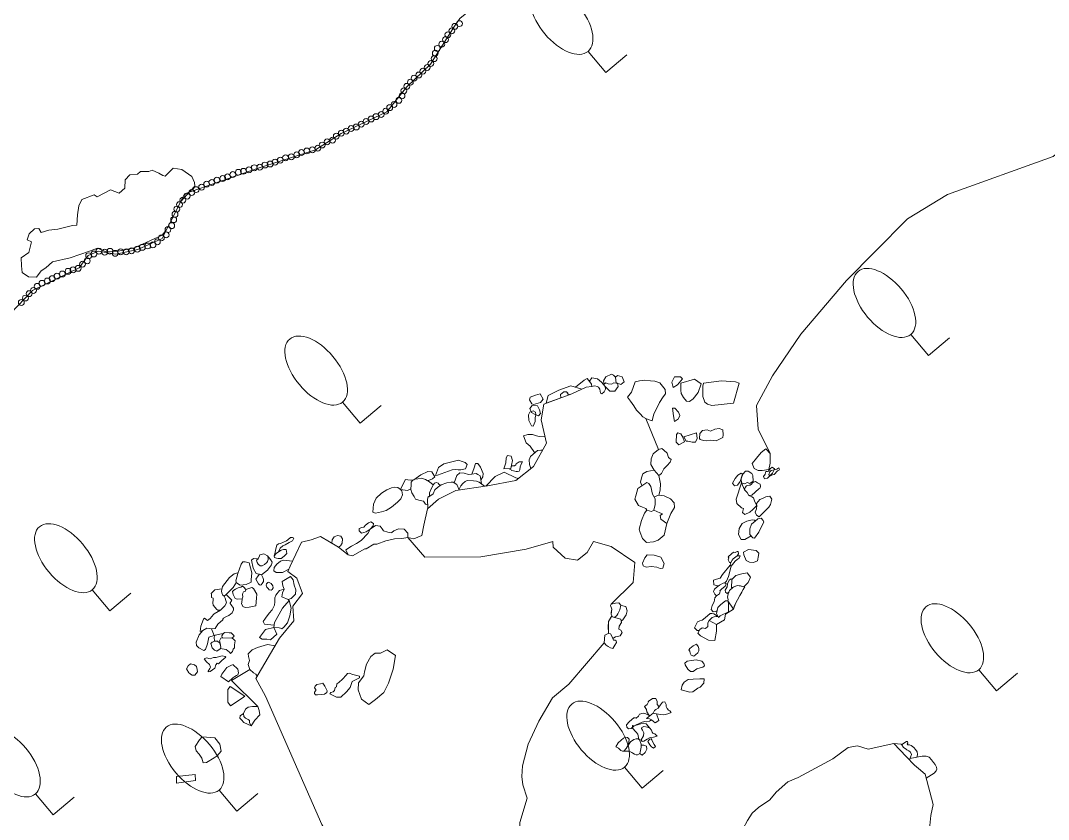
# Model space of a CAD drawing. Header units: metres. Extents: x -10443 to -4073, y -33280 to -26846.
# Drawn here: x -7873.36 to -7854.61, y -29607.9 to -29593.33 of the extents above; entities that cross this region are included whole.
import ezdxf

# ---------------------------------------------------------------- set-up
doc = ezdxf.new("R2010")
doc.units = ezdxf.units.M
doc.header["$MEASUREMENT"] = 0
doc.linetypes.add('CONTINUOUS_1', pattern=[0])
doc.linetypes.add('CONTINUOUS_2', pattern=[0])
for name, color, linetype, lineweight in [('木', 254, 'CONTINUOUS_2', 18), ('木材', 241, 'CONTINUOUS_2', 18), ('石', 241, 'CONTINUOUS_2', 18), ('護岸', 241, 'CONTINUOUS_2', 18)]:
    doc.layers.add(name, color=color, linetype=linetype, lineweight=lineweight)

msp = doc.modelspace()

# ---------------------------------------------------------------- linework, layer by layer
at = {"layer": '木', "color": 1, "linetype": 'CONTINUOUS_1', "lineweight": 18}
for p, q in [((-7862.683, -29594.276), (-7863.005, -29593.893)), ((-7862.3, -29593.954), (-7862.683, -29594.276)), ((-7856.795, -29599.44), (-7857.116, -29599.057)), ((-7856.412, -29599.119), (-7856.795, -29599.44)), ((-7867.162, -29600.674), (-7867.484, -29600.291)), ((-7866.779, -29600.353), (-7867.162, -29600.674)), ((-7871.728, -29604.097), (-7872.05, -29603.714)), ((-7871.345, -29603.775), (-7871.728, -29604.097)), ((-7855.555, -29605.557), (-7855.877, -29605.174)), ((-7855.172, -29605.235), (-7855.555, -29605.557)), ((-7862.019, -29607.333), (-7862.34, -29606.95)), ((-7861.636, -29607.011), (-7862.019, -29607.333)), ((-7869.415, -29607.751), (-7869.737, -29607.368)), ((-7869.032, -29607.43), (-7869.415, -29607.751)), ((-7872.767, -29607.82), (-7873.088, -29607.437)), ((-7872.383, -29607.499), (-7872.767, -29607.82))]:
    msp.add_line(p, q, dxfattribs=at)
for centre in [(-7863.487, -29593.318), (-7857.598, -29598.482), (-7867.966, -29599.716), (-7872.532, -29603.139), (-7856.359, -29604.599), (-7862.822, -29606.375), (-7870.219, -29606.794), (-7873.57, -29606.863)]:
    msp.add_ellipse(centre, major_axis=(-0.482, 0.575), ratio=0.533333, dxfattribs=at)
at = {"layer": '木材', "color": 4, "linetype": 'CONTINUOUS_2', "lineweight": 18}
for centre in [(-7865.352, -29593.387), (-7865.563, -29593.591), (-7865.491, -29593.519), (-7865.435, -29593.437), (-7865.675, -29593.763), (-7865.606, -29593.68), (-7865.793, -29593.927), (-7865.756, -29593.839), (-7865.874, -29594.115), (-7865.814, -29594.026), (-7866.094, -29594.325), (-7866.019, -29594.255), (-7865.94, -29594.188), (-7866.313, -29594.531), (-7866.247, -29594.456), (-7866.18, -29594.383), (-7866.399, -29594.704), (-7866.366, -29594.612), (-7866.625, -29594.92), (-7866.545, -29594.861), (-7866.457, -29594.787), (-7866.874, -29595.085), (-7866.78, -29595.046), (-7866.697, -29594.985), (-7867.233, -29595.273), (-7867.144, -29595.222), (-7867.056, -29595.171), (-7866.961, -29595.127), (-7867.599, -29595.439), (-7867.508, -29595.385), (-7867.418, -29595.348), (-7867.328, -29595.3), (-7867.936, -29595.659), (-7867.857, -29595.602), (-7867.766, -29595.543), (-7867.667, -29595.514), (-7868.525, -29595.834), (-7868.419, -29595.816), (-7868.321, -29595.779), (-7868.235, -29595.739), (-7868.137, -29595.71), (-7868.035, -29595.69), (-7869.095, -29596.016), (-7868.995, -29596.007), (-7868.9, -29595.967), (-7868.804, -29595.948), (-7868.716, -29595.913), (-7868.621, -29595.879), (-7869.671, -29596.213), (-7869.584, -29596.183), (-7869.486, -29596.14), (-7869.385, -29596.099), (-7869.293, -29596.081), (-7869.192, -29596.053), (-7870.155, -29596.415), (-7870.056, -29596.37), (-7869.965, -29596.316), (-7869.868, -29596.284), (-7869.776, -29596.244), (-7870.398, -29596.606), (-7870.318, -29596.533), (-7870.235, -29596.467), (-7870.508, -29596.77), (-7870.461, -29596.689), (-7870.566, -29596.964), (-7870.542, -29596.866), (-7870.67, -29597.145), (-7870.602, -29597.073), (-7870.79, -29597.296), (-7870.703, -29597.241), (-7871.929, -29597.537), (-7871.728, -29597.54), (-7871.334, -29597.532), (-7871.229, -29597.503), (-7871.137, -29597.468), (-7871.04, -29597.443), (-7870.943, -29597.422), (-7870.863, -29597.367), (-7872.142, -29597.715), (-7872.117, -29597.621), (-7872.024, -29597.59), (-7871.825, -29597.555), (-7871.633, -29597.578), (-7871.534, -29597.549), (-7871.433, -29597.551), (-7872.493, -29597.906), (-7872.402, -29597.879), (-7872.307, -29597.851), (-7872.228, -29597.775), (-7872.87, -29598.082), (-7872.783, -29598.04), (-7872.695, -29597.995), (-7872.596, -29597.954), (-7873.125, -29598.254), (-7873.055, -29598.179), (-7872.969, -29598.124), (-7873.345, -29598.473), (-7873.271, -29598.393), (-7873.204, -29598.313)]:
    msp.add_circle(centre, 0.0535, dxfattribs=at)
at = {"layer": '石', "color": 4, "linetype": 'CONTINUOUS_2', "lineweight": 18}
for p, q in [((-7863.042, -29600.018), (-7863.304, -29600.139)), ((-7862.939, -29600.007), (-7863.042, -29600.018)), ((-7863.304, -29600.139), (-7863.811, -29600.328)), ((-7863.811, -29600.328), (-7863.862, -29600.613)), ((-7863.862, -29600.613), (-7863.761, -29601.039)), ((-7863.761, -29601.039), (-7864.001, -29601.463)), ((-7864.001, -29601.463), (-7864.322, -29601.72)), ((-7864.322, -29601.72), (-7864.842, -29601.818)), ((-7865.416, -29601.902), (-7865.731, -29602.061)), ((-7864.842, -29601.818), (-7865.416, -29601.902)), ((-7865.731, -29602.061), (-7865.936, -29602.24)), ((-7865.936, -29602.24), (-7866.001, -29602.533)), ((-7866.001, -29602.533), (-7866.04, -29602.723)), ((-7866.04, -29602.723), (-7866.187, -29602.783)), ((-7866.187, -29602.783), (-7866.294, -29602.759)), ((-7860.703, -29603.937), (-7860.695, -29603.859)), ((-7860.695, -29603.859), (-7860.661, -29603.825)), ((-7860.661, -29603.825), (-7860.607, -29603.787)), ((-7860.758, -29604.077), (-7860.739, -29604.003)), ((-7860.739, -29604.003), (-7860.703, -29603.937)), ((-7860.722, -29604.115), (-7860.758, -29604.077)), ((-7860.688, -29604.113), (-7860.722, -29604.115)), ((-7860.65, -29604.1), (-7860.688, -29604.113))]:
    msp.add_line(p, q, dxfattribs=at)
at = {"layer": '石', "color": 4, "linetype": 'CONTINUOUS_2', "lineweight": 18, "flags": 128}
for points in [[(-7848.788, -29593.792), (-7850.308, -29593.917), (-7851.904, -29594.195), (-7852.999, -29594.589), (-7853.625, -29595.06), (-7854.517, -29595.809), (-7856.449, -29596.502), (-7857.176, -29596.951), (-7857.769, -29597.542), (-7858.291, -29598.074), (-7859.122, -29599.054), (-7859.642, -29599.813), (-7859.93, -29600.351), (-7859.902, -29600.785), (-7859.682, -29601.226)], [(-7863.237, -29600.017), (-7863.074, -29599.889), (-7863.022, -29599.861), (-7862.971, -29599.919), (-7862.941, -29599.967), (-7862.939, -29600.007)], [(-7862.978, -29599.912), (-7862.938, -29599.847), (-7862.834, -29599.867), (-7862.761, -29599.928), (-7862.691, -29600.006), (-7862.686, -29600.058), (-7862.711, -29600.106), (-7862.757, -29600.142), (-7862.777, -29600.127), (-7862.788, -29600.053), (-7862.814, -29600.019), (-7862.84, -29600.008), (-7862.88, -29599.996), (-7862.943, -29600.008)], [(-7862.71, -29599.961), (-7862.723, -29599.904), (-7862.684, -29599.83), (-7862.575, -29599.784), (-7862.54, -29599.799), (-7862.502, -29599.834)], [(-7862.284, -29600.204), (-7862.232, -29600.274), (-7862.172, -29600.357), (-7862.119, -29600.441), (-7862.056, -29600.505), (-7862.008, -29600.56), (-7861.949, -29600.589), (-7861.907, -29600.606), (-7861.836, -29600.633), (-7861.806, -29600.507), (-7861.752, -29600.4), (-7861.703, -29600.298), (-7861.633, -29600.196), (-7861.592, -29600.139), (-7861.597, -29600.061), (-7861.696, -29599.942), (-7861.788, -29599.912), (-7861.866, -29599.904), (-7861.971, -29599.888), (-7862.066, -29599.902), (-7862.143, -29599.923), (-7862.215, -29600.107), (-7862.284, -29600.204)], [(-7863.396, -29600.104), (-7863.378, -29600.126), (-7863.361, -29600.16)], [(-7862.723, -29599.972), (-7862.684, -29599.939), (-7862.636, -29599.957), (-7862.577, -29599.966), (-7862.533, -29599.938), (-7862.468, -29599.947), (-7862.459, -29600.006), (-7862.516, -29600.092), (-7862.611, -29600.091), (-7862.691, -29600.006)], [(-7861.949, -29600.589), (-7861.721, -29601.158)], [(-7863.983, -29601.211), (-7864.064, -29601.095), (-7864.136, -29601.034), (-7864.185, -29600.908), (-7864.105, -29600.882), (-7864.022, -29600.884), (-7863.944, -29600.908), (-7863.896, -29600.916), (-7863.788, -29600.926)], [(-7864.048, -29601.501), (-7864.074, -29601.427), (-7864.081, -29601.345), (-7864.053, -29601.286), (-7863.964, -29601.202), (-7863.925, -29601.176), (-7863.869, -29601.165), (-7863.834, -29601.168)], [(-7861.8, -29601.532), (-7861.861, -29601.428), (-7861.854, -29601.325), (-7861.815, -29601.237), (-7861.721, -29601.158), (-7861.66, -29601.139), (-7861.621, -29601.165), (-7861.562, -29601.221), (-7861.535, -29601.303), (-7861.487, -29601.337), (-7861.506, -29601.384), (-7861.565, -29601.448), (-7861.621, -29601.509), (-7861.664, -29601.594), (-7861.717, -29601.629)], [(-7865.791, -29601.632), (-7865.732, -29601.485), (-7865.634, -29601.418), (-7865.371, -29601.353), (-7865.305, -29601.372), (-7865.249, -29601.394), (-7865.212, -29601.427), (-7865.241, -29601.506), (-7865.326, -29601.527), (-7865.375, -29601.525), (-7865.422, -29601.523), (-7865.483, -29601.528), (-7865.753, -29601.622), (-7865.791, -29601.632)], [(-7865.126, -29601.606), (-7865.085, -29601.489), (-7865.057, -29601.413), (-7865.016, -29601.414), (-7864.967, -29601.475), (-7864.917, -29601.592), (-7864.923, -29601.653), (-7864.958, -29601.703)], [(-7864.409, -29601.463), (-7864.392, -29601.452), (-7864.364, -29601.454), (-7864.349, -29601.456), (-7864.326, -29601.436), (-7864.318, -29601.417), (-7864.264, -29601.38), (-7864.204, -29601.383), (-7864.224, -29601.422), (-7864.246, -29601.473), (-7864.251, -29601.526), (-7864.265, -29601.549), (-7864.291, -29601.556), (-7864.318, -29601.555), (-7864.344, -29601.55), (-7864.367, -29601.546), (-7864.402, -29601.538), (-7864.411, -29601.526), (-7864.444, -29601.506)], [(-7866.429, -29601.885), (-7866.389, -29601.805), (-7866.334, -29601.703), (-7866.252, -29601.714), (-7866.184, -29601.708), (-7866.059, -29601.617), (-7865.927, -29601.56), (-7865.857, -29601.563), (-7865.799, -29601.652), (-7865.846, -29601.691), (-7865.915, -29601.72), (-7865.926, -29601.733)], [(-7865.447, -29601.762), (-7865.4, -29601.629), (-7865.346, -29601.58), (-7865.267, -29601.59), (-7865.184, -29601.614), (-7865.126, -29601.606), (-7865.044, -29601.596), (-7865.018, -29601.609), (-7864.974, -29601.636), (-7864.948, -29601.776)], [(-7864.873, -29601.822), (-7864.703, -29601.65), (-7864.535, -29601.569), (-7864.321, -29601.674), (-7864.277, -29601.685)], [(-7861.802, -29602.018), (-7861.713, -29601.99), (-7861.69, -29601.899), (-7861.684, -29601.78), (-7861.717, -29601.629), (-7861.8, -29601.532), (-7861.934, -29601.558), (-7862.003, -29601.597), (-7862.029, -29601.672), (-7862.049, -29601.754), (-7862.025, -29601.815)], [(-7865.933, -29602.167), (-7865.974, -29602.151), (-7866.01, -29602.097), (-7866.093, -29602.082), (-7866.156, -29602.062), (-7866.178, -29602.012), (-7866.219, -29601.945), (-7866.237, -29601.887), (-7866.231, -29601.795), (-7866.233, -29601.75), (-7866.207, -29601.721), (-7866.159, -29601.699), (-7866.113, -29601.692), (-7866.044, -29601.679), (-7865.97, -29601.704), (-7865.896, -29601.746), (-7865.831, -29601.802)], [(-7865.931, -29602.22), (-7865.935, -29602.066), (-7865.922, -29602.012), (-7865.913, -29602.021), (-7865.833, -29601.963), (-7865.799, -29601.889), (-7865.753, -29601.847), (-7865.685, -29601.8), (-7865.585, -29601.762), (-7865.504, -29601.75), (-7865.467, -29601.749), (-7865.402, -29601.792), (-7865.359, -29601.894)], [(-7865.9, -29602.011), (-7865.897, -29601.947), (-7865.867, -29601.873), (-7865.826, -29601.795), (-7865.805, -29601.768), (-7865.773, -29601.758), (-7865.743, -29601.771), (-7865.726, -29601.788), (-7865.705, -29601.814)], [(-7865.363, -29601.894), (-7865.328, -29601.817), (-7865.288, -29601.777), (-7865.249, -29601.741), (-7865.213, -29601.721), (-7865.094, -29601.726), (-7865.039, -29601.733), (-7864.993, -29601.75), (-7864.897, -29601.826)], [(-7862.011, -29602.21), (-7861.951, -29602.235), (-7861.93, -29602.26), (-7861.845, -29602.285), (-7861.807, -29602.263), (-7861.78, -29602.158), (-7861.78, -29602.057), (-7861.831, -29601.968), (-7861.861, -29601.832), (-7861.897, -29601.775), (-7861.936, -29601.755), (-7862.099, -29601.865), (-7862.134, -29601.999), (-7862.154, -29602.06), (-7862.083, -29602.176), (-7862.011, -29602.21)], [(-7866.932, -29602.301), (-7866.919, -29602.15), (-7866.869, -29602.041), (-7866.772, -29601.952), (-7866.674, -29601.894), (-7866.594, -29601.858), (-7866.539, -29601.84), (-7866.475, -29601.85), (-7866.429, -29601.885), (-7866.4, -29601.911), (-7866.388, -29601.983), (-7866.422, -29602.058), (-7866.484, -29602.115), (-7866.593, -29602.205), (-7866.687, -29602.267), (-7866.775, -29602.29), (-7866.826, -29602.303), (-7866.884, -29602.32), (-7866.932, -29602.301)], [(-7866.429, -29601.885), (-7866.302, -29601.901), (-7866.25, -29601.877), (-7866.232, -29601.871)], [(-7861.713, -29601.99), (-7861.618, -29601.999), (-7861.499, -29602.055), (-7861.435, -29602.129), (-7861.431, -29602.215), (-7861.497, -29602.322), (-7861.571, -29602.508), (-7861.679, -29602.424), (-7861.692, -29602.357), (-7861.647, -29602.327), (-7861.693, -29602.312), (-7861.752, -29602.285), (-7861.807, -29602.263)], [(-7861.571, -29602.508), (-7861.618, -29602.719), (-7861.724, -29602.811), (-7861.813, -29602.84), (-7861.937, -29602.85), (-7862.015, -29602.781), (-7862.055, -29602.669), (-7862.07, -29602.606), (-7862.028, -29602.448), (-7861.975, -29602.316), (-7861.93, -29602.26)], [(-7860.032, -29602.728), (-7860.143, -29602.796), (-7860.212, -29602.798), (-7860.262, -29602.706), (-7860.248, -29602.599), (-7860.194, -29602.505), (-7860.107, -29602.461), (-7860.013, -29602.438), (-7859.968, -29602.447), (-7859.959, -29602.464)], [(-7859.798, -29602.478), (-7859.888, -29602.662), (-7859.97, -29602.776), (-7860, -29602.768), (-7860.053, -29602.708), (-7860.055, -29602.604), (-7860.023, -29602.518), (-7859.959, -29602.464), (-7859.905, -29602.422), (-7859.849, -29602.411), (-7859.811, -29602.45), (-7859.797, -29602.479)], [(-7868.055, -29602.804), (-7867.886, -29602.744), (-7867.561, -29602.939), (-7867.385, -29603.075)], [(-7869.066, -29605.333), (-7868.638, -29604.599), (-7868.374, -29604.279), (-7868.39, -29604.014), (-7868.214, -29603.783), (-7868.316, -29603.502), (-7868.483, -29603.384), (-7868.443, -29603.284), (-7868.236, -29602.847), (-7868.055, -29602.804)], [(-7868.724, -29603.083), (-7868.696, -29602.943), (-7868.682, -29602.898), (-7868.651, -29602.877), (-7868.615, -29602.869), (-7868.505, -29602.82), (-7868.482, -29602.802), (-7868.434, -29602.759), (-7868.398, -29602.758), (-7868.376, -29602.774), (-7868.396, -29602.823), (-7868.459, -29602.855), (-7868.529, -29602.893), (-7868.576, -29602.916), (-7868.622, -29602.954), (-7868.636, -29602.978), (-7868.652, -29603.021)], [(-7866.294, -29602.759), (-7865.985, -29603.117), (-7864.963, -29603.113), (-7864.136, -29602.973), (-7863.645, -29602.833), (-7863.639, -29602.937), (-7863.425, -29603.139), (-7863.195, -29603.174), (-7863.02, -29603.036), (-7862.909, -29602.833), (-7862.586, -29602.926), (-7862.152, -29603.215), (-7862.18, -29603.583)], [(-7868.92, -29603.056), (-7868.991, -29603.079), (-7868.998, -29603.096), (-7869.023, -29603.151), (-7869.052, -29603.177), (-7869.042, -29603.22), (-7869.022, -29603.25), (-7868.987, -29603.275), (-7868.952, -29603.28), (-7868.911, -29603.256), (-7868.865, -29603.215), (-7868.854, -29603.199), (-7868.842, -29603.163), (-7868.84, -29603.132), (-7868.855, -29603.097), (-7868.92, -29603.056)], [(-7868.964, -29603.439), (-7868.852, -29603.356), (-7868.782, -29603.259), (-7868.768, -29603.208), (-7868.799, -29603.164), (-7868.855, -29603.097)], [(-7868.734, -29603.097), (-7868.691, -29603.044), (-7868.605, -29602.993), (-7868.561, -29602.982), (-7868.516, -29602.977), (-7868.499, -29603.05), (-7868.551, -29603.104), (-7868.603, -29603.146), (-7868.631, -29603.147), (-7868.662, -29603.145), (-7868.687, -29603.135), (-7868.725, -29603.126), (-7868.734, -29603.097)], [(-7860.45, -29603.166), (-7860.437, -29603.13), (-7860.45, -29603.111), (-7860.387, -29603.056), (-7860.354, -29603.031), (-7860.32, -29603.033), (-7860.283, -29603.018), (-7860.268, -29603.017), (-7860.261, -29603.057), (-7860.284, -29603.098), (-7860.358, -29603.153), (-7860.378, -29603.177), (-7860.399, -29603.218), (-7860.422, -29603.214), (-7860.45, -29603.166)], [(-7860.284, -29603.098), (-7860.233, -29603.097), (-7860.246, -29603.135), (-7860.282, -29603.161), (-7860.32, -29603.192), (-7860.367, -29603.254), (-7860.392, -29603.284), (-7860.41, -29603.267), (-7860.399, -29603.218)], [(-7869.244, -29603.617), (-7869.354, -29603.63), (-7869.417, -29603.586), (-7869.433, -29603.552), (-7869.398, -29603.415), (-7869.337, -29603.245), (-7869.305, -29603.205), (-7869.26, -29603.203), (-7869.188, -29603.223), (-7869.138, -29603.406), (-7869.149, -29603.531), (-7869.154, -29603.573), (-7869.244, -29603.617)], [(-7868.964, -29603.439), (-7869.058, -29603.416), (-7869.114, -29603.32), (-7869.147, -29603.176), (-7869.111, -29603.142), (-7869.023, -29603.151)], [(-7868.464, -29603.338), (-7868.583, -29603.4), (-7868.696, -29603.402), (-7868.736, -29603.37), (-7868.73, -29603.309), (-7868.681, -29603.249), (-7868.618, -29603.191), (-7868.556, -29603.176), (-7868.398, -29603.191)], [(-7860.638, -29603.642), (-7860.712, -29603.624), (-7860.714, -29603.541), (-7860.659, -29603.52), (-7860.598, -29603.501), (-7860.555, -29603.437), (-7860.41, -29603.267), (-7860.392, -29603.284), (-7860.441, -29603.474), (-7860.481, -29603.555), (-7860.51, -29603.587)], [(-7869.42, -29603.578), (-7869.478, -29603.676), (-7869.607, -29603.801), (-7869.646, -29603.829), (-7869.666, -29603.812), (-7869.685, -29603.771), (-7869.692, -29603.738), (-7869.678, -29603.653), (-7869.55, -29603.49), (-7869.463, -29603.425), (-7869.394, -29603.404)], [(-7869.016, -29603.604), (-7869.066, -29603.52), (-7869.056, -29603.501), (-7869.034, -29603.48), (-7869.006, -29603.438), (-7868.999, -29603.43), (-7868.964, -29603.439), (-7868.939, -29603.492), (-7868.925, -29603.528), (-7868.928, -29603.563), (-7868.949, -29603.601), (-7868.968, -29603.622), (-7868.983, -29603.632), (-7868.997, -29603.624), (-7869.016, -29603.604)], [(-7868.434, -29603.472), (-7868.584, -29603.561), (-7868.574, -29603.645), (-7868.552, -29603.706), (-7868.579, -29603.769), (-7868.591, -29603.841), (-7868.476, -29603.889), (-7868.42, -29603.875), (-7868.346, -29603.797), (-7868.335, -29603.717), (-7868.367, -29603.629), (-7868.385, -29603.534), (-7868.408, -29603.505), (-7868.434, -29603.472)], [(-7869.314, -29603.879), (-7869.407, -29603.883), (-7869.446, -29603.872), (-7869.48, -29603.799), (-7869.491, -29603.746), (-7869.47, -29603.719), (-7869.435, -29603.704), (-7869.387, -29603.681), (-7869.34, -29603.665), (-7869.313, -29603.648), (-7869.285, -29603.667), (-7869.252, -29603.709), (-7869.257, -29603.738), (-7869.29, -29603.755), (-7869.306, -29603.775), (-7869.308, -29603.802), (-7869.303, -29603.844), (-7869.314, -29603.879)], [(-7869.252, -29603.709), (-7869.14, -29603.672), (-7869.108, -29603.694), (-7869.049, -29603.797), (-7869.054, -29603.87), (-7869.064, -29604.006)], [(-7868.785, -29603.721), (-7868.822, -29603.717), (-7868.843, -29603.69), (-7868.868, -29603.669), (-7868.878, -29603.629), (-7868.871, -29603.605), (-7868.848, -29603.58), (-7868.836, -29603.573), (-7868.784, -29603.6), (-7868.754, -29603.641), (-7868.752, -29603.682), (-7868.767, -29603.711), (-7868.785, -29603.721)], [(-7862.18, -29603.583), (-7862.582, -29603.977), (-7862.597, -29604.004), (-7862.574, -29604.066), (-7862.581, -29604.167), (-7862.557, -29604.206), (-7862.58, -29604.201), (-7862.63, -29604.295), (-7862.632, -29604.499), (-7862.641, -29604.512), (-7862.701, -29604.54), (-7862.712, -29604.684), (-7863.356, -29605.435), (-7863.652, -29605.684), (-7863.904, -29606.113), (-7864.096, -29606.533), (-7864.204, -29606.924), (-7864.214, -29607.123), (-7864.198, -29607.273), (-7864.116, -29607.517), (-7864.25, -29607.957), (-7864.238, -29608.41), (-7864.677, -29609.105), (-7864.742, -29609.255), (-7864.864, -29609.548), (-7864.884, -29609.783), (-7864.855, -29610.045), (-7864.814, -29610.256), (-7864.761, -29610.401), (-7864.703, -29610.502), (-7864.662, -29610.55)], [(-7860.661, -29603.825), (-7860.694, -29603.797), (-7860.716, -29603.746), (-7860.698, -29603.702), (-7860.65, -29603.66), (-7860.607, -29603.629), (-7860.543, -29603.597), (-7860.51, -29603.587), (-7860.487, -29603.609), (-7860.503, -29603.651), (-7860.568, -29603.704), (-7860.599, -29603.733), (-7860.598, -29603.749), (-7860.607, -29603.787), (-7860.661, -29603.825)], [(-7860.433, -29603.754), (-7860.47, -29603.782), (-7860.497, -29603.757), (-7860.502, -29603.723), (-7860.469, -29603.66), (-7860.463, -29603.609), (-7860.433, -29603.542), (-7860.396, -29603.517), (-7860.385, -29603.52)], [(-7870.083, -29604.474), (-7870.036, -29604.457), (-7869.959, -29604.416), (-7869.869, -29604.428), (-7869.809, -29604.422), (-7869.763, -29604.344), (-7869.668, -29604.264), (-7869.669, -29604.253), (-7869.658, -29604.233), (-7869.603, -29604.203), (-7869.56, -29604.185), (-7869.499, -29604.135), (-7869.476, -29604.08), (-7869.472, -29604.047), (-7869.514, -29603.991), (-7869.533, -29603.967), (-7869.535, -29603.952), (-7869.532, -29603.945), (-7869.521, -29603.934), (-7869.51, -29603.918), (-7869.507, -29603.907), (-7869.515, -29603.894), (-7869.532, -29603.877), (-7869.607, -29603.801)], [(-7869.686, -29603.699), (-7869.814, -29603.718), (-7869.88, -29603.782), (-7869.876, -29603.803), (-7869.877, -29603.858), (-7869.846, -29603.866), (-7869.845, -29603.899), (-7869.853, -29603.954), (-7869.846, -29603.995), (-7869.779, -29604.075), (-7869.759, -29604.089), (-7869.711, -29604.084), (-7869.631, -29604.006), (-7869.603, -29603.952), (-7869.614, -29603.91), (-7869.624, -29603.869), (-7869.646, -29603.829)], [(-7868.461, -29603.912), (-7868.476, -29603.889), (-7868.591, -29603.841), (-7868.579, -29603.769), (-7868.552, -29603.706), (-7868.632, -29603.729), (-7868.702, -29603.815), (-7868.72, -29603.864), (-7868.72, -29603.933), (-7868.726, -29603.994), (-7868.771, -29604.079), (-7868.825, -29604.144), (-7868.891, -29604.231), (-7868.93, -29604.296), (-7868.908, -29604.34), (-7868.733, -29604.359)], [(-7860.66, -29604.348), (-7860.66, -29604.472), (-7860.691, -29604.638), (-7860.807, -29604.631), (-7860.951, -29604.554), (-7861, -29604.506), (-7860.963, -29604.439), (-7860.925, -29604.407), (-7860.863, -29604.423), (-7860.822, -29604.385), (-7860.818, -29604.316), (-7860.793, -29604.272), (-7860.66, -29604.348), (-7860.515, -29604.263), (-7860.496, -29604.159), (-7860.353, -29604.069), (-7860.34, -29604.022), (-7860.317, -29603.964), (-7860.28, -29603.895), (-7860.234, -29603.821), (-7860.199, -29603.759), (-7860.175, -29603.708), (-7860.162, -29603.692)], [(-7869.064, -29604.006), (-7869.189, -29604.031), (-7869.261, -29604.039), (-7869.301, -29604.019), (-7869.329, -29603.966), (-7869.325, -29603.947), (-7869.314, -29603.879)], [(-7868.738, -29604.402), (-7868.728, -29604.314), (-7868.581, -29604.05), (-7868.461, -29603.912), (-7868.421, -29604.051), (-7868.446, -29604.191), (-7868.487, -29604.319), (-7868.554, -29604.397), (-7868.593, -29604.427), (-7868.615, -29604.413), (-7868.643, -29604.409), (-7868.738, -29604.402)], [(-7862.404, -29604.002), (-7862.318, -29604.018), (-7862.29, -29604.098), (-7862.31, -29604.174), (-7862.371, -29604.263), (-7862.4, -29604.289)], [(-7870.083, -29604.474), (-7870.069, -29604.376), (-7870.021, -29604.25), (-7870.002, -29604.231), (-7869.946, -29604.278), (-7869.901, -29604.237), (-7869.839, -29604.164), (-7869.829, -29604.151), (-7869.711, -29604.084)], [(-7862.632, -29604.499), (-7862.636, -29604.393), (-7862.63, -29604.295), (-7862.603, -29604.236), (-7862.58, -29604.201), (-7862.557, -29604.206), (-7862.525, -29604.218), (-7862.41, -29604.248), (-7862.394, -29604.312), (-7862.435, -29604.379), (-7862.441, -29604.431), (-7862.405, -29604.453), (-7862.382, -29604.495), (-7862.421, -29604.552), (-7862.468, -29604.568), (-7862.504, -29604.574), (-7862.552, -29604.605)], [(-7860.972, -29604.455), (-7861.017, -29604.456), (-7861.061, -29604.407), (-7861.008, -29604.302), (-7860.965, -29604.282), (-7860.923, -29604.27), (-7860.868, -29604.224), (-7860.777, -29604.149), (-7860.748, -29604.15), (-7860.712, -29604.154), (-7860.681, -29604.174), (-7860.64, -29604.205)], [(-7860.793, -29604.272), (-7860.741, -29604.222), (-7860.703, -29604.21), (-7860.666, -29604.204), (-7860.636, -29604.205)], [(-7868.867, -29604.615), (-7868.954, -29604.616), (-7868.998, -29604.586), (-7868.891, -29604.442), (-7868.738, -29604.402), (-7868.683, -29604.523), (-7868.799, -29604.626), (-7868.867, -29604.615)], [(-7869.822, -29604.653), (-7869.829, -29604.582), (-7869.809, -29604.543), (-7869.662, -29604.515)], [(-7869.479, -29604.8), (-7869.494, -29604.84), (-7869.531, -29604.878), (-7869.546, -29604.85), (-7869.606, -29604.804), (-7869.717, -29604.786), (-7869.707, -29604.762), (-7869.72, -29604.687), (-7869.732, -29604.645), (-7869.707, -29604.596), (-7869.666, -29604.589), (-7869.5, -29604.597), (-7869.472, -29604.616), (-7869.446, -29604.648), (-7869.457, -29604.719), (-7869.454, -29604.746), (-7869.454, -29604.775), (-7869.479, -29604.8)], [(-7869.681, -29604.592), (-7869.688, -29604.554), (-7869.671, -29604.523), (-7869.638, -29604.495), (-7869.553, -29604.498), (-7869.518, -29604.501), (-7869.46, -29604.554), (-7869.472, -29604.575), (-7869.502, -29604.595)], [(-7869.179, -29605.17), (-7869.205, -29605.08), (-7869.185, -29605.006), (-7869.199, -29604.929), (-7869.204, -29604.881), (-7869.134, -29604.811), (-7869.034, -29604.766), (-7868.853, -29604.71), (-7868.715, -29604.739)], [(-7867.193, -29605.414), (-7867.201, -29605.537), (-7867.138, -29605.713), (-7867.005, -29605.808), (-7866.882, -29605.715), (-7866.729, -29605.587), (-7866.646, -29605.421), (-7866.56, -29605.164), (-7866.521, -29604.913), (-7866.67, -29604.811), (-7866.791, -29604.87), (-7866.891, -29604.869), (-7866.966, -29604.932), (-7867.05, -29605.072), (-7867.083, -29605.21), (-7867.098, -29605.287), (-7867.193, -29605.414)], [(-7869.498, -29605.081), (-7869.596, -29605.134), (-7869.634, -29605.18), (-7869.688, -29605.256), (-7869.706, -29605.297), (-7869.563, -29605.391), (-7869.485, -29605.322), (-7869.452, -29605.294), (-7869.417, -29605.279), (-7869.396, -29605.265), (-7869.386, -29605.227), (-7869.394, -29605.164), (-7869.486, -29605.08)], [(-7869.179, -29605.17), (-7869.511, -29605.367), (-7869.028, -29605.845)], [(-7869.04, -29605.289), (-7869.068, -29605.255), (-7869.108, -29605.227), (-7869.179, -29605.17)], [(-7869.066, -29605.333), (-7868.89, -29605.656), (-7867.86, -29607.996), (-7867.445, -29608.709), (-7867.443, -29608.85), (-7867.402, -29608.954), (-7867.223, -29609.183), (-7867.205, -29609.354), (-7867.192, -29609.489), (-7866.889, -29609.578), (-7866.541, -29609.509), (-7866.392, -29609.6), (-7866.001, -29609.532), (-7865.842, -29609.648), (-7865.45, -29609.833), (-7865.22, -29610.278), (-7865.122, -29610.914), (-7865.315, -29611.75), (-7866.192, -29613.064)], [(-7867.716, -29605.615), (-7867.598, -29605.674), (-7867.517, -29605.676), (-7867.41, -29605.577), (-7867.344, -29605.495), (-7867.312, -29605.387), (-7867.176, -29605.323), (-7867.178, -29605.292), (-7867.3, -29605.257), (-7867.365, -29605.235), (-7867.397, -29605.243), (-7867.42, -29605.27), (-7867.486, -29605.344), (-7867.551, -29605.404), (-7867.586, -29605.431), (-7867.592, -29605.482), (-7867.621, -29605.498), (-7867.629, -29605.549), (-7867.655, -29605.574), (-7867.696, -29605.588), (-7867.716, -29605.615)], [(-7867.983, -29605.471), (-7867.953, -29605.444), (-7867.885, -29605.428), (-7867.844, -29605.42), (-7867.808, -29605.47), (-7867.768, -29605.556), (-7867.771, -29605.589), (-7867.811, -29605.618), (-7867.874, -29605.627), (-7867.944, -29605.63), (-7867.981, -29605.629), (-7867.999, -29605.608), (-7867.994, -29605.584), (-7867.971, -29605.553), (-7867.971, -29605.532), (-7867.994, -29605.505), (-7867.983, -29605.471)], [(-7861.976, -29605.844), (-7861.924, -29605.805), (-7861.904, -29605.76), (-7861.908, -29605.753), (-7861.832, -29605.695), (-7861.769, -29605.696), (-7861.747, -29605.753), (-7861.743, -29605.805), (-7861.708, -29605.848)], [(-7869.028, -29605.845), (-7869.129, -29605.844), (-7869.204, -29605.855), (-7869.256, -29605.893), (-7869.293, -29605.972), (-7869.284, -29606.026), (-7869.253, -29606.054), (-7869.207, -29606.078), (-7869.185, -29606.098), (-7869.181, -29606.142), (-7869.152, -29606.196)], [(-7869.152, -29606.196), (-7869.086, -29606.094), (-7868.991, -29605.993), (-7869.006, -29605.917), (-7869.028, -29605.845)], [(-7861.976, -29605.844), (-7861.937, -29605.899), (-7861.93, -29605.94), (-7861.889, -29606.01)], [(-7861.819, -29605.967), (-7861.795, -29605.917), (-7861.766, -29605.898), (-7861.725, -29605.874), (-7861.685, -29605.813), (-7861.65, -29605.767), (-7861.602, -29605.76), (-7861.583, -29605.809), (-7861.579, -29605.842), (-7861.561, -29605.882), (-7861.539, -29605.909), (-7861.511, -29605.924), (-7861.488, -29605.955), (-7861.532, -29605.972), (-7861.594, -29605.992), (-7861.631, -29605.995), (-7861.685, -29605.992), (-7861.755, -29605.977)], [(-7869.152, -29606.196), (-7869.287, -29606.138), (-7869.326, -29606.089), (-7869.358, -29606.058), (-7869.353, -29606.017), (-7869.293, -29605.971)], [(-7862.22, -29606.246), (-7862.269, -29606.25), (-7862.299, -29606.22), (-7862.303, -29606.181), (-7862.257, -29606.121), (-7862.207, -29606.079), (-7862.168, -29606.049), (-7862.141, -29606.051), (-7862.126, -29606.054), (-7862.086, -29606.018), (-7862.067, -29605.986), (-7862.001, -29605.966), (-7861.954, -29605.98), (-7861.88, -29606.014), (-7861.942, -29606.062), (-7861.887, -29606.071), (-7861.847, -29606.088), (-7861.885, -29606.113), (-7861.94, -29606.122), (-7861.971, -29606.12), (-7862.017, -29606.13), (-7862.082, -29606.16), (-7862.126, -29606.176), (-7862.168, -29606.201), (-7862.22, -29606.246)], [(-7861.942, -29606.063), (-7861.819, -29605.967), (-7861.755, -29605.977), (-7861.711, -29606.102), (-7861.778, -29606.143), (-7861.813, -29606.12), (-7861.85, -29606.087), (-7861.887, -29606.071), (-7861.942, -29606.063)], [(-7862.202, -29606.23), (-7862.193, -29606.199), (-7862.186, -29606.193), (-7862.163, -29606.197), (-7862.087, -29606.174), (-7861.997, -29606.149), (-7861.946, -29606.161), (-7861.877, -29606.236)], [(-7862.202, -29606.23), (-7862.127, -29606.31), (-7862.096, -29606.349), (-7862.079, -29606.442)], [(-7862.038, -29606.454), (-7861.992, -29606.38), (-7861.988, -29606.324), (-7862.015, -29606.276), (-7862.033, -29606.248), (-7862.026, -29606.226), (-7861.988, -29606.211), (-7861.922, -29606.222), (-7861.877, -29606.236), (-7861.848, -29606.274), (-7861.838, -29606.31), (-7861.822, -29606.333), (-7861.784, -29606.34), (-7861.747, -29606.385)], [(-7862.498, -29606.578), (-7862.454, -29606.509), (-7862.404, -29606.459), (-7862.36, -29606.423), (-7862.324, -29606.406), (-7862.284, -29606.409), (-7862.258, -29606.44), (-7862.261, -29606.496), (-7862.276, -29606.548), (-7862.309, -29606.607), (-7862.353, -29606.659), (-7862.374, -29606.659), (-7862.408, -29606.644), (-7862.431, -29606.62), (-7862.452, -29606.603), (-7862.498, -29606.578)], [(-7862.284, -29606.571), (-7862.23, -29606.491), (-7862.171, -29606.443), (-7862.127, -29606.435), (-7862.091, -29606.434), (-7862.066, -29606.45), (-7862.053, -29606.483), (-7862.036, -29606.53), (-7862.039, -29606.584), (-7862.042, -29606.613), (-7862.053, -29606.675), (-7862.062, -29606.7), (-7862.103, -29606.728), (-7862.129, -29606.723), (-7862.16, -29606.711), (-7862.187, -29606.696), (-7862.209, -29606.684), (-7862.234, -29606.67), (-7862.26, -29606.66), (-7862.353, -29606.659)], [(-7862.066, -29606.45), (-7862.037, -29606.455)], [(-7861.747, -29606.385), (-7861.809, -29606.405), (-7861.84, -29606.414), (-7861.874, -29606.408), (-7861.929, -29606.44), (-7861.987, -29606.479), (-7862.018, -29606.48), (-7862.038, -29606.454)], [(-7861.915, -29606.482), (-7861.897, -29606.455), (-7861.879, -29606.442), (-7861.856, -29606.435), (-7861.839, -29606.452), (-7861.822, -29606.497), (-7861.798, -29606.539), (-7861.774, -29606.574), (-7861.809, -29606.606), (-7861.848, -29606.578), (-7861.877, -29606.542), (-7861.915, -29606.482)], [(-7857.283, -29606.537), (-7857.198, -29606.481), (-7857.18, -29606.48), (-7857.171, -29606.51), (-7857.182, -29606.533), (-7857.172, -29606.54), (-7857.142, -29606.544), (-7857.108, -29606.557), (-7857.062, -29606.589), (-7857.03, -29606.63), (-7857.003, -29606.668), (-7856.996, -29606.717), (-7856.999, -29606.75), (-7857.005, -29606.769)], [(-7862.033, -29606.552), (-7861.987, -29606.552), (-7861.942, -29606.567), (-7861.936, -29606.624), (-7861.965, -29606.682), (-7862.017, -29606.734), (-7862.031, -29606.726), (-7862.062, -29606.7)], [(-7857.427, -29606.518), (-7857.293, -29606.528), (-7857.278, -29606.542), (-7857.249, -29606.592), (-7857.203, -29606.621), (-7857.19, -29606.632), (-7857.152, -29606.653), (-7857.121, -29606.674), (-7857.104, -29606.719), (-7857.141, -29606.818)], [(-7857.132, -29606.793), (-7856.907, -29606.75), (-7856.834, -29606.748), (-7856.784, -29606.767), (-7856.74, -29606.816), (-7856.7, -29606.868), (-7856.674, -29606.9), (-7856.649, -29606.948), (-7856.641, -29606.984), (-7856.654, -29607.018), (-7856.693, -29607.062), (-7856.835, -29607.152)]]:
    msp.add_lwpolyline(points, dxfattribs=at)
for points in [[(-7873.345, -29597.805), (-7873.347, -29597.658), (-7873.209, -29597.563), (-7873.157, -29597.366), (-7873.24, -29597.33), (-7873.202, -29597.224), (-7873.102, -29597.129), (-7873.026, -29597.124), (-7872.981, -29597.197), (-7872.845, -29597.157), (-7872.681, -29597.137), (-7872.413, -29597.071), (-7872.335, -29597.063), (-7872.321, -29596.877), (-7872.298, -29596.709), (-7872.242, -29596.598), (-7872.015, -29596.509), (-7871.964, -29596.545), (-7871.717, -29596.422), (-7871.56, -29596.477), (-7871.454, -29596.388), (-7871.453, -29596.238), (-7871.364, -29596.148), (-7871.224, -29596.131), (-7871.171, -29596.087), (-7871.018, -29596.086), (-7870.959, -29596.062), (-7870.839, -29596.116), (-7870.765, -29596.16), (-7870.723, -29596.172), (-7870.578, -29596.023), (-7870.418, -29596.049), (-7870.233, -29596.175), (-7870.186, -29596.288), (-7870.18, -29596.352), (-7870.259, -29596.435), (-7870.441, -29596.635), (-7870.554, -29596.873), (-7870.705, -29597.154), (-7870.777, -29597.246), (-7871.281, -29597.478), (-7871.578, -29597.536), (-7871.798, -29597.551), (-7871.954, -29597.486), (-7872.1, -29597.539), (-7872.456, -29597.658), (-7872.774, -29597.734), (-7872.896, -29597.841), (-7872.981, -29597.897), (-7873.069, -29598.014), (-7873.216, -29598.004), (-7873.33, -29597.93)], [(-7862.502, -29599.834), (-7862.467, -29599.806), (-7862.38, -29599.832), (-7862.344, -29599.92), (-7862.406, -29599.968), (-7862.468, -29599.947), (-7862.49, -29599.944)], [(-7861.371, -29599.975), (-7861.45, -29600.025), (-7861.479, -29599.928), (-7861.431, -29599.831), (-7861.319, -29599.83), (-7861.282, -29599.864)], [(-7861.31, -29599.947), (-7861.062, -29599.872), (-7860.944, -29599.955), (-7860.995, -29600.115), (-7861.088, -29600.23), (-7861.157, -29600.283), (-7861.211, -29600.272), (-7861.264, -29600.208), (-7861.304, -29600.136), (-7861.314, -29600.076)], [(-7860.354, -29600.312), (-7860.746, -29600.354), (-7860.829, -29600.327), (-7860.877, -29600.294), (-7860.914, -29600.188), (-7860.91, -29600), (-7860.901, -29599.943), (-7860.568, -29599.902), (-7860.316, -29599.924), (-7860.251, -29599.943)], [(-7863.771, -29600.308), (-7863.734, -29600.168), (-7863.539, -29600.076), (-7863.318, -29599.992), (-7863.118, -29600.053), (-7863.302, -29600.138), (-7863.361, -29600.16), (-7863.377, -29600.127), (-7863.396, -29600.104), (-7863.449, -29600.106), (-7863.511, -29600.153), (-7863.505, -29600.214)], [(-7864.003, -29600.336), (-7864.033, -29600.323), (-7864.073, -29600.249), (-7864.063, -29600.2), (-7863.967, -29600.162), (-7863.882, -29600.143), (-7863.827, -29600.239), (-7863.872, -29600.296)], [(-7864.005, -29600.73), (-7864.038, -29600.727), (-7864.087, -29600.628), (-7864.09, -29600.526), (-7864.065, -29600.473), (-7864.007, -29600.45), (-7863.965, -29600.472), (-7863.958, -29600.525), (-7863.972, -29600.577), (-7863.971, -29600.644)], [(-7864.037, -29600.478), (-7864.067, -29600.406), (-7864.023, -29600.355), (-7863.926, -29600.358), (-7863.893, -29600.433), (-7863.873, -29600.5), (-7863.91, -29600.542), (-7863.958, -29600.525), (-7863.969, -29600.52)], [(-7861.43, -29600.646), (-7861.445, -29600.54), (-7861.463, -29600.401), (-7861.424, -29600.401), (-7861.355, -29600.477), (-7861.331, -29600.536), (-7861.359, -29600.602), (-7861.374, -29600.608)], [(-7861.247, -29601.016), (-7861.347, -29601.068), (-7861.396, -29601.02), (-7861.392, -29600.88), (-7861.366, -29600.854), (-7861.315, -29600.871), (-7861.279, -29600.928)], [(-7861.257, -29600.926), (-7861.028, -29600.849), (-7861.013, -29600.953), (-7861.045, -29601.023), (-7861.103, -29601.023), (-7861.187, -29601.006), (-7861.201, -29601.005), (-7861.214, -29601.001)], [(-7860.968, -29600.863), (-7860.92, -29600.812), (-7860.83, -29600.799), (-7860.773, -29600.823), (-7860.695, -29600.783), (-7860.614, -29600.77), (-7860.545, -29600.795), (-7860.538, -29600.888), (-7860.547, -29600.939), (-7860.669, -29600.997), (-7860.766, -29600.984), (-7860.842, -29600.996), (-7860.901, -29600.994), (-7860.957, -29600.972), (-7860.971, -29600.955)], [(-7859.708, -29601.519), (-7859.828, -29601.539), (-7859.9, -29601.537), (-7859.974, -29601.5), (-7860.014, -29601.413), (-7859.934, -29601.316), (-7859.849, -29601.212), (-7859.763, -29601.145), (-7859.682, -29601.226), (-7859.682, -29601.36), (-7859.685, -29601.405)], [(-7864.541, -29601.511), (-7864.507, -29601.399), (-7864.501, -29601.306), (-7864.475, -29601.266), (-7864.408, -29601.276), (-7864.384, -29601.354), (-7864.405, -29601.444), (-7864.417, -29601.504)], [(-7860.229, -29601.741), (-7860.279, -29601.809), (-7860.332, -29601.821), (-7860.369, -29601.772), (-7860.322, -29601.683), (-7860.271, -29601.622), (-7860.209, -29601.587), (-7860.183, -29601.603), (-7860.194, -29601.622)], [(-7859.99, -29601.731), (-7860.053, -29601.774), (-7860.1, -29601.76), (-7860.143, -29601.782), (-7860.205, -29601.764), (-7860.214, -29601.691), (-7860.183, -29601.603), (-7860.134, -29601.553), (-7860.082, -29601.553), (-7860.02, -29601.595), (-7859.998, -29601.631)], [(-7859.73, -29601.681), (-7859.786, -29601.69), (-7859.807, -29601.647), (-7859.773, -29601.606), (-7859.761, -29601.56), (-7859.734, -29601.559), (-7859.716, -29601.549), (-7859.69, -29601.517), (-7859.676, -29601.5), (-7859.645, -29601.481), (-7859.602, -29601.507), (-7859.608, -29601.528), (-7859.638, -29601.586)], [(-7859.549, -29601.545), (-7859.61, -29601.611), (-7859.641, -29601.619), (-7859.691, -29601.641), (-7859.71, -29601.611), (-7859.688, -29601.563), (-7859.666, -29601.54), (-7859.608, -29601.528), (-7859.562, -29601.512), (-7859.526, -29601.49), (-7859.51, -29601.514), (-7859.523, -29601.541)], [(-7860.205, -29601.764), (-7860.302, -29602.061), (-7860.293, -29602.139), (-7860.208, -29602.217), (-7860.172, -29602.231), (-7860.185, -29602.306), (-7860.142, -29602.339), (-7860.055, -29602.298), (-7860, -29602.252), (-7859.928, -29602.178), (-7859.965, -29602.108), (-7859.985, -29602.035), (-7860.02, -29602.018), (-7860.075, -29601.993), (-7860.102, -29601.94), (-7860.154, -29601.892)], [(-7860.015, -29601.99), (-7860.075, -29601.993), (-7860.102, -29601.94), (-7860.154, -29601.892), (-7860.141, -29601.847), (-7860.114, -29601.816), (-7860.064, -29601.807), (-7860.049, -29601.807), (-7860.025, -29601.787), (-7860.007, -29601.763), (-7859.989, -29601.749), (-7859.952, -29601.739), (-7859.915, -29601.763), (-7859.864, -29601.787), (-7859.861, -29601.828), (-7859.874, -29601.869), (-7859.892, -29601.876)], [(-7859.802, -29602.303), (-7859.883, -29602.382), (-7859.93, -29602.351), (-7859.954, -29602.301), (-7859.934, -29602.241), (-7859.928, -29602.178), (-7859.932, -29602.138), (-7859.874, -29602.065), (-7859.822, -29602.048), (-7859.759, -29602.02), (-7859.689, -29602.007), (-7859.652, -29602.061), (-7859.675, -29602.156), (-7859.707, -29602.21)], [(-7867.303, -29603.094), (-7867.385, -29603.075), (-7867.423, -29602.985), (-7867.324, -29602.918), (-7867.229, -29602.868), (-7867.142, -29602.813), (-7867.024, -29602.691), (-7866.983, -29602.606), (-7866.882, -29602.544), (-7866.8, -29602.557), (-7866.759, -29602.601), (-7866.737, -29602.641), (-7866.656, -29602.663), (-7866.6, -29602.675), (-7866.583, -29602.667), (-7866.549, -29602.64), (-7866.462, -29602.6), (-7866.358, -29602.608), (-7866.296, -29602.68), (-7866.294, -29602.759), (-7866.406, -29602.779), (-7866.538, -29602.786), (-7866.694, -29602.819), (-7866.857, -29602.884), (-7866.912, -29602.884), (-7867.055, -29602.965), (-7867.081, -29602.966)], [(-7867.055, -29602.66), (-7867.141, -29602.68), (-7867.179, -29602.639), (-7867.182, -29602.594), (-7867.131, -29602.578), (-7867.095, -29602.575), (-7867.066, -29602.539), (-7867.013, -29602.491), (-7866.969, -29602.475), (-7866.919, -29602.504), (-7866.928, -29602.55), (-7866.983, -29602.606)], [(-7867.683, -29602.867), (-7867.672, -29602.802), (-7867.635, -29602.751), (-7867.576, -29602.726), (-7867.519, -29602.739), (-7867.487, -29602.788), (-7867.492, -29602.866), (-7867.524, -29602.915), (-7867.561, -29602.939)], [(-7861.927, -29603.078), (-7861.802, -29603.082), (-7861.676, -29603.122), (-7861.616, -29603.237), (-7861.639, -29603.322), (-7861.69, -29603.328), (-7861.749, -29603.305), (-7861.855, -29603.29), (-7861.946, -29603.3), (-7861.997, -29603.28), (-7862.011, -29603.229), (-7861.968, -29603.13)], [(-7859.915, -29603.185), (-7859.986, -29603.214), (-7860.057, -29603.209), (-7860.118, -29603.18), (-7860.162, -29603.077), (-7860.168, -29603.028), (-7860.077, -29602.979), (-7859.94, -29602.999), (-7859.891, -29603.044), (-7859.897, -29603.092)], [(-7860.388, -29603.682), (-7860.38, -29603.528), (-7860.312, -29603.452), (-7860.201, -29603.421), (-7860.101, -29603.404), (-7860.044, -29603.483), (-7860.086, -29603.583), (-7860.166, -29603.658), (-7860.222, -29603.644), (-7860.284, -29603.636)], [(-7860.353, -29604.069), (-7860.317, -29603.964), (-7860.175, -29603.708), (-7860.144, -29603.663), (-7860.284, -29603.636), (-7860.363, -29603.673), (-7860.424, -29603.729), (-7860.45, -29603.788), (-7860.464, -29603.848), (-7860.45, -29603.89), (-7860.453, -29603.915)], [(-7862.582, -29603.977), (-7862.505, -29603.956), (-7862.444, -29603.953), (-7862.409, -29603.995), (-7862.426, -29604.078), (-7862.461, -29604.154), (-7862.482, -29604.182), (-7862.525, -29604.218), (-7862.557, -29604.206), (-7862.581, -29604.167), (-7862.581, -29604.129), (-7862.574, -29604.066), (-7862.597, -29604.004)], [(-7860.44, -29604.114), (-7860.597, -29604.189), (-7860.628, -29604.223), (-7860.661, -29604.146), (-7860.635, -29604.035), (-7860.585, -29603.985), (-7860.5, -29603.914), (-7860.453, -29603.915), (-7860.44, -29603.963), (-7860.445, -29604.008)], [(-7870.106, -29604.771), (-7870.147, -29604.73), (-7870.154, -29604.67), (-7870.099, -29604.535), (-7870.036, -29604.457), (-7869.959, -29604.416), (-7869.875, -29604.427), (-7869.826, -29604.551), (-7869.926, -29604.579), (-7869.95, -29604.703), (-7869.988, -29604.804), (-7870.016, -29604.825)], [(-7862.712, -29604.684), (-7862.701, -29604.54), (-7862.641, -29604.512), (-7862.598, -29604.518), (-7862.572, -29604.559), (-7862.541, -29604.632), (-7862.513, -29604.636), (-7862.491, -29604.646), (-7862.489, -29604.677), (-7862.514, -29604.725), (-7862.554, -29604.786), (-7862.594, -29604.776), (-7862.639, -29604.752), (-7862.672, -29604.726)], [(-7869.719, -29604.792), (-7869.779, -29604.834), (-7869.818, -29604.819), (-7869.866, -29604.774), (-7869.886, -29604.694), (-7869.866, -29604.669), (-7869.815, -29604.653), (-7869.767, -29604.654), (-7869.721, -29604.686), (-7869.707, -29604.761)], [(-7861.026, -29604.705), (-7861.09, -29604.736), (-7861.147, -29604.783), (-7861.167, -29604.816), (-7861.15, -29604.836), (-7861.144, -29604.872), (-7861.124, -29604.905), (-7861.078, -29604.924), (-7861.043, -29604.902), (-7861, -29604.865), (-7860.982, -29604.831), (-7860.984, -29604.788), (-7860.996, -29604.752)], [(-7869.812, -29605.145), (-7869.898, -29605.207), (-7869.937, -29605.209), (-7869.936, -29605.197), (-7869.904, -29605.153), (-7869.894, -29605.127), (-7869.911, -29605.075), (-7869.964, -29605.032), (-7870.011, -29604.977), (-7869.966, -29604.954), (-7869.903, -29604.976), (-7869.84, -29604.947), (-7869.79, -29604.949), (-7869.731, -29604.933), (-7869.68, -29604.918), (-7869.629, -29604.931), (-7869.616, -29604.942), (-7869.688, -29605.004), (-7869.746, -29605.064), (-7869.774, -29605.055), (-7869.795, -29605.081)], [(-7861.018, -29605.154), (-7861.088, -29605.205), (-7861.135, -29605.206), (-7861.184, -29605.161), (-7861.231, -29605.082), (-7861.242, -29605.051), (-7861.199, -29605.018), (-7861.117, -29605.003), (-7861.03, -29604.992), (-7860.93, -29605.018), (-7860.89, -29605.06), (-7860.879, -29605.102), (-7860.91, -29605.125), (-7860.961, -29605.141)], [(-7870.333, -29605.157), (-7870.302, -29605.101), (-7870.26, -29605.063), (-7870.186, -29605.082), (-7870.147, -29605.114), (-7870.135, -29605.17), (-7870.133, -29605.214), (-7870.18, -29605.27), (-7870.229, -29605.27), (-7870.258, -29605.256), (-7870.272, -29605.243), (-7870.287, -29605.232)], [(-7861.093, -29605.578), (-7861.147, -29605.582), (-7861.304, -29605.539), (-7861.286, -29605.457), (-7861.251, -29605.4), (-7861.181, -29605.352), (-7861.088, -29605.344), (-7860.966, -29605.339), (-7860.889, -29605.337), (-7860.891, -29605.418), (-7860.962, -29605.491), (-7861.004, -29605.511)], [(-7869.316, -29605.692), (-7869.529, -29605.834), (-7869.579, -29605.763), (-7869.575, -29605.699), (-7869.579, -29605.532), (-7869.536, -29605.479), (-7869.266, -29605.658)], [(-7869.827, -29606.783), (-7869.968, -29606.864), (-7870.028, -29606.871), (-7870.049, -29606.788), (-7870.099, -29606.714), (-7870.157, -29606.65), (-7870.174, -29606.576), (-7870.096, -29606.453), (-7870.044, -29606.396), (-7869.816, -29606.417), (-7869.722, -29606.53), (-7869.7, -29606.656), (-7869.77, -29606.742)], [(-7857.427, -29606.518), (-7857.896, -29606.619), (-7858.091, -29606.559), (-7858.26, -29606.591), (-7858.54, -29606.797), (-7859.172, -29607.137), (-7859.361, -29607.22), (-7859.576, -29607.407), (-7859.687, -29607.549), (-7859.894, -29607.688), (-7860.013, -29607.787), (-7860.098, -29607.923), (-7860.177, -29608.071), (-7860.202, -29608.219), (-7860.311, -29608.392), (-7860.371, -29608.505), (-7860.424, -29608.59), (-7860.676, -29608.906), (-7860.751, -29609.099), (-7860.795, -29609.249), (-7860.829, -29609.395), (-7860.835, -29609.489), (-7860.81, -29609.586), (-7860.746, -29609.697), (-7860.669, -29609.853), (-7860.598, -29609.932), (-7860.495, -29610.03), (-7859.847, -29610.241), (-7859.627, -29610.269), (-7859.301, -29610.076), (-7858.852, -29609.858), (-7858.585, -29609.711), (-7858.22, -29609.544), (-7858.057, -29609.435), (-7857.496, -29609.01), (-7857.193, -29608.749), (-7857.019, -29608.526), (-7856.875, -29608.281), (-7856.776, -29608.074), (-7856.749, -29607.834), (-7856.708, -29607.633), (-7856.854, -29607.08), (-7856.977, -29606.975), (-7857.048, -29606.916), (-7857.203, -29606.753)], [(-7870.17, -29607.195), (-7870.512, -29607.241), (-7870.512, -29607.123), (-7870.175, -29607.084)]]:
    msp.add_lwpolyline(points, close=True, dxfattribs=at)
at = {"layer": '護岸', "color": 1, "lineweight": 18, "flags": 128}
msp.add_lwpolyline([(-7842.841, -29581.766), (-7843.083, -29581.961), (-7843.482, -29582.264), (-7843.88, -29582.674), (-7844.07, -29583.06), (-7844.378, -29583.295), (-7844.822, -29583.815), (-7845.308, -29584.234), (-7845.592, -29584.664), (-7846.277, -29585.192), (-7846.633, -29585.531), (-7846.872, -29585.87), (-7847.179, -29585.983), (-7847.986, -29586.402), (-7848.37, -29586.724), (-7848.578, -29586.742), (-7850.891, -29587.905), (-7851.441, -29588.082), (-7855.982, -29589.235), (-7856.625, -29589.495), (-7857.009, -29589.563), (-7857.428, -29589.732), (-7858.45, -29590.007), (-7858.598, -29590.15), (-7858.873, -29590.234), (-7859.25, -29590.35), (-7859.65, -29590.556), (-7859.962, -29590.465), (-7860.171, -29590.554), (-7862.208, -29591.057), (-7863.035, -29591.425), (-7865.343, -29593.296), (-7865.44, -29593.436), (-7865.881, -29594.127), (-7866.311, -29594.539), (-7866.679, -29594.996), (-7867.511, -29595.391), (-7867.981, -29595.689), (-7869.043, -29596.03), (-7870.37, -29596.495), (-7870.777, -29597.306), (-7871.219, -29597.507), (-7871.623, -29597.591), (-7871.94, -29597.54), (-7872.123, -29597.616), (-7872.288, -29597.842), (-7873.139, -29598.253), (-7873.549, -29598.681), (-7873.597, -29598.989), (-7873.787, -29599.347), (-7874.54, -29600.31), (-7875.409, -29601.209), (-7876.266, -29601.886), (-7877.516, -29602.747), (-7878.442, -29603.827), (-7878.925, -29604.738), (-7879.163, -29605.057), (-7879.405, -29605.566), (-7880.606, -29607.631), (-7881.116, -29608.381, 0.138212), (-7882.217, -29612.537), (-7882.251, -29613.611), (-7881.98, -29614.915), (-7882.007, -29615.458), (-7881.729, -29616.125), (-7881.461, -29616.442), (-7881.173, -29616.784, 0.055716), (-7880.954, -29617.538), (-7880.697, -29618.096), (-7880.256, -29618.74), (-7879.653, -29619.181, 0.047477), (-7878.661, -29619.791), (-7877.633, -29620.228), (-7876.797, -29620.236), (-7875.376, -29620.084), (-7874.751, -29619.981), (-7874.413, -29620.041), (-7874.303, -29620.048), (-7873.43, -29619.784), (-7871.426, -29619.533), (-7870.852, -29619.393), (-7870.264, -29619.433), (-7869.489, -29619.386, -0.072153), (-7868.914, -29619.431), (-7868.392, -29619.824), (-7868.115, -29620.098), (-7867.822, -29620.651), (-7866.872, -29621.808), (-7866.405, -29622.42), (-7865.919, -29623.661), (-7865.346, -29625.915), (-7865.173, -29626.494), (-7865.16, -29627.085), (-7865.301, -29628.125), (-7864.986, -29628.427), (-7864.561, -29628.624), (-7863.577, -29629.288), (-7860.73, -29629.29), (-7859.294, -29628.834), (-7857.447, -29628.165, 0.030723), (-7856.693, -29627.78), (-7855.472, -29626.828), (-7854.714, -29626.235), (-7854.634, -29626.173), (-7853.562, -29624.804, 0.08534), (-7853.036, -29623.984), (-7852.772, -29623.172), (-7851.477, -29622.202), (-7851.585, -29621.948), (-7851.497, -29621.122), (-7851.501, -29620.989), (-7850.059, -29619.141), (-7849.744, -29618.91), (-7849.204, -29618.206), (-7848.236, -29617.093), (-7847.461, -29616.506), (-7845.953, -29615.857), (-7845.5, -29615.576), (-7844.609, -29615.122), (-7844.034, -29614.935), (-7843.951, -29614.878), (-7842.962, -29615.028), (-7842.658, -29615.091), (-7840.87, -29615.459, 0.167175), (-7836.177, -29614.816), (-7835.888, -29614.527), (-7834.171, -29613.09), (-7832.884, -29611.879), (-7832.431, -29611.36), (-7831.675, -29610.692), (-7831.177, -29610.311), (-7830.743, -29609.723), (-7830.415, -29609.189), (-7829.956, -29608.529), (-7829.028, -29607.439), (-7828.639, -29607.128), (-7828.378, -29606.776), (-7828.157, -29606.464), (-7827.824, -29606.101), (-7827.3, -29605.249, 0.175458), (-7825.756, -29603.167), (-7825.707, -29602.557), (-7825.972, -29602.165), (-7826.206, -29601.564), (-7827.771, -29598.649), (-7828.082, -29597.793), (-7828.398, -29597.371), (-7828.507, -29596.968), (-7828.9, -29596.246), (-7829.117, -29595.949), (-7830.298, -29593.414), (-7832.032, -29589.737), (-7831.874, -29589.291), (-7832.028, -29588.8), (-7832.98, -29586.816), (-7833.507, -29586.095), (-7833.996, -29585.282), (-7834.729, -29584.401), (-7834.914, -29584.231), (-7835.297, -29583.581), (-7835.374, -29583.521), (-7836.451, -29582.242), (-7837.311, -29581.285), (-7837.775, -29580.894), (-7837.958, -29580.809, 0.073308), (-7839.133, -29580.473), (-7839.705, -29580.346), (-7840.358, -29580.436), (-7840.902, -29580.526), (-7841.528, -29580.734), (-7841.893, -29580.902), (-7842.099, -29580.963), (-7842.52, -29581.256), (-7842.841, -29581.766)], format="xyb", dxfattribs=at)

doc.saveas('drawing.dxf')
